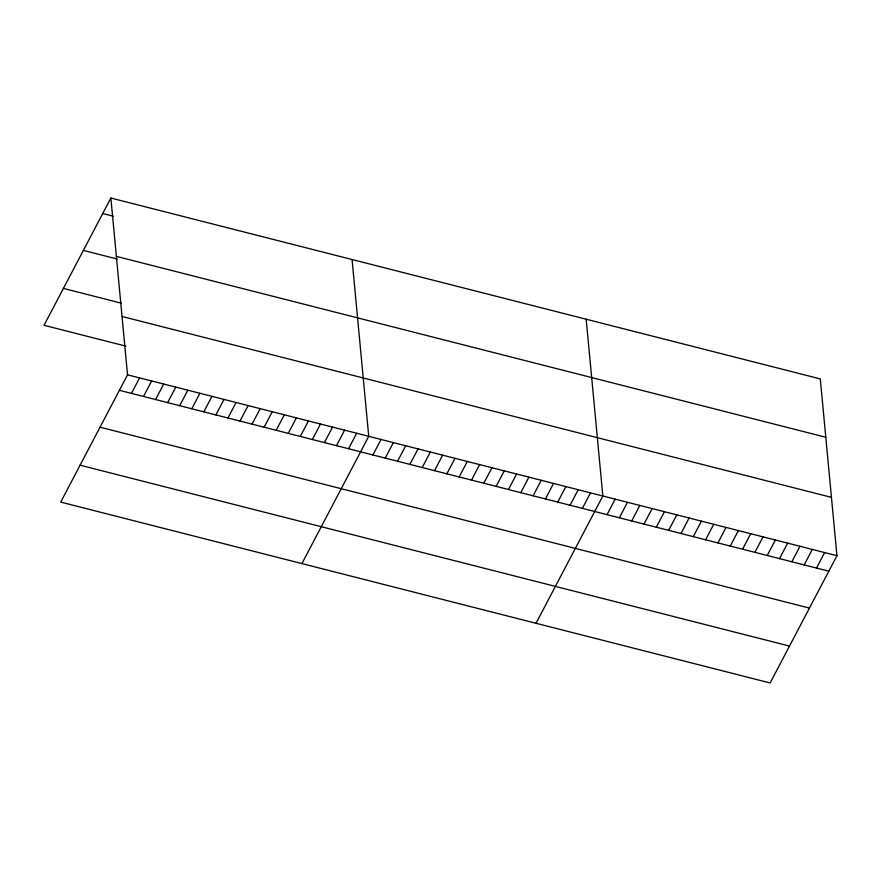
<?xml version="1.0" encoding="UTF-8"?>
<svg xmlns="http://www.w3.org/2000/svg" width="881" height="881" viewBox="0 0 881 881"><rect width="100%" height="100%" fill="white"/><g stroke="black" fill="none" stroke-linecap="round" stroke-linejoin="round"><path stroke-width="1.32" d="M110.863 198.027L127.536 374.821L60.712 502.093L770.137 682.973L836.95 555.702L820.288 378.907L110.863 198.027L44.05 325.298L126.06 346.2M131.456 393.389L139.594 377.894M143.515 396.461L151.653 380.977M155.585 399.534L163.712 384.05M167.643 402.617L175.771 387.122M179.702 405.689L187.829 390.195M191.761 408.762L199.888 393.278M203.819 411.834L211.947 396.351M215.878 414.907L224.016 399.423M227.937 417.99L236.075 402.496M239.995 421.063L248.134 405.568M252.065 424.135L260.192 408.652M264.124 427.208L272.251 411.724M276.182 430.291L284.31 414.797M288.241 433.364L296.368 417.869M300.3 436.436L308.438 420.953M312.359 439.509L320.497 424.025M324.417 442.581L332.555 427.098M336.487 445.665L344.614 430.17M348.546 448.737L356.673 433.243M301.919 563.587L368.732 436.326L352.07 259.532M372.927 454.948L381.055 439.465M385.25 458.098L393.378 442.603M397.562 461.237L405.7 445.753M409.885 464.375L418.023 448.892M422.208 467.525L430.346 452.03M434.531 470.663L442.658 455.169M446.854 473.802L454.981 458.318M459.177 476.94L467.304 461.457M471.5 480.09L479.627 464.595M483.812 483.229L491.95 467.745M496.135 486.367L504.273 470.883M508.458 489.517L516.596 474.022M520.781 492.655L528.908 477.161M533.104 495.794L541.231 480.31M545.427 498.932L553.554 483.449M557.75 502.082L565.877 486.587M570.062 505.22L578.2 489.726M582.385 508.359L590.523 492.875M536.022 623.274L602.846 496.014L586.173 319.219M607.031 514.647L615.158 499.153M619.354 517.786L627.481 502.302M631.677 520.924L639.804 505.441M644 524.074L652.127 508.579M656.312 527.212L664.45 511.718M668.635 530.351L676.773 514.867M680.958 533.49L689.096 518.006M693.281 536.639L701.419 521.145M705.604 539.778L713.731 524.294M717.927 542.916L726.054 527.433M730.25 546.066L738.377 530.571M742.573 549.204L750.7 533.71M754.885 552.343L763.023 536.859M767.208 555.482L775.346 539.998M779.531 558.631L787.669 543.137M791.854 561.77L799.981 546.286M804.177 564.908L812.304 549.425M816.5 568.058L824.627 552.563M102.736 213.521L113.583 216.286M116.369 256.371L825.783 437.251M83.365 250.402L117.14 259.014M63.421 288.406L121.303 303.163M122.03 316.477L831.455 497.369M127.536 374.821L836.95 555.702M119.398 390.316L828.823 571.196M100.038 427.197L809.452 608.077M80.083 465.201L789.497 646.081"/></g></svg>
